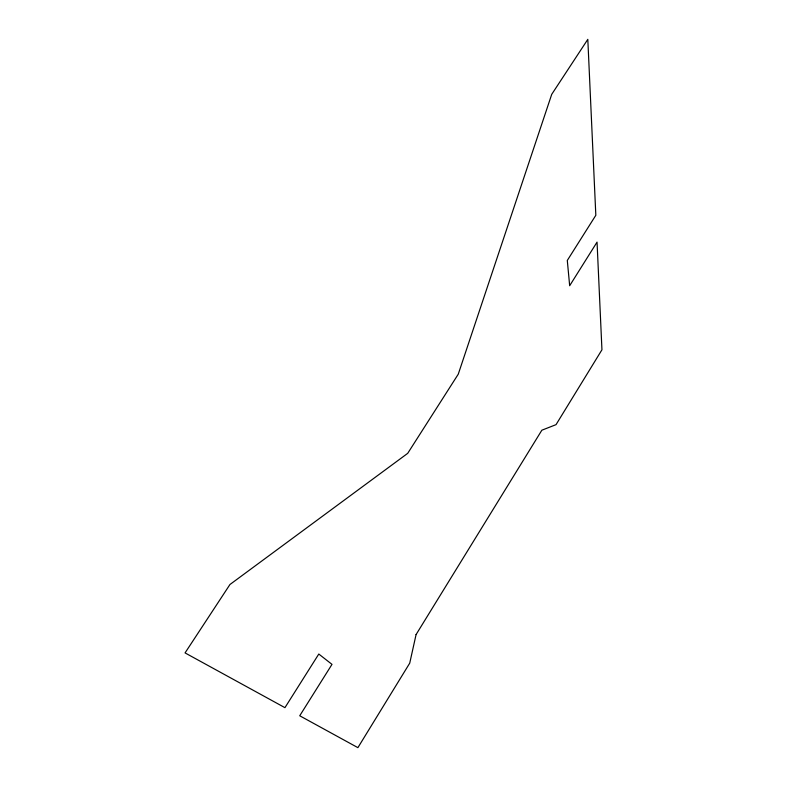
<?xml version="1.0" encoding="UTF-8"?>
<svg xmlns="http://www.w3.org/2000/svg" width="787" height="787" viewBox="0 0 787 787"><rect width="100%" height="100%" fill="white"/><g stroke="black" fill="none" stroke-linecap="round" stroke-linejoin="round"><path stroke-width="1.18" d="M416.077 634.568L409.732 663.156L357.898 747.65L299.729 715.767L331.996 664.366L318.794 654.036L284.943 707.661L185.053 652.905L229.942 584.515L407.715 453.332L458.26 374.189L551.726 94.322L587.81 39.35L595.828 215.274L567.299 260.448L569.67 285.73L597.048 242.121L601.947 349.792L556.025 424.655L541.859 430.204L416.077 634.568"/></g></svg>
